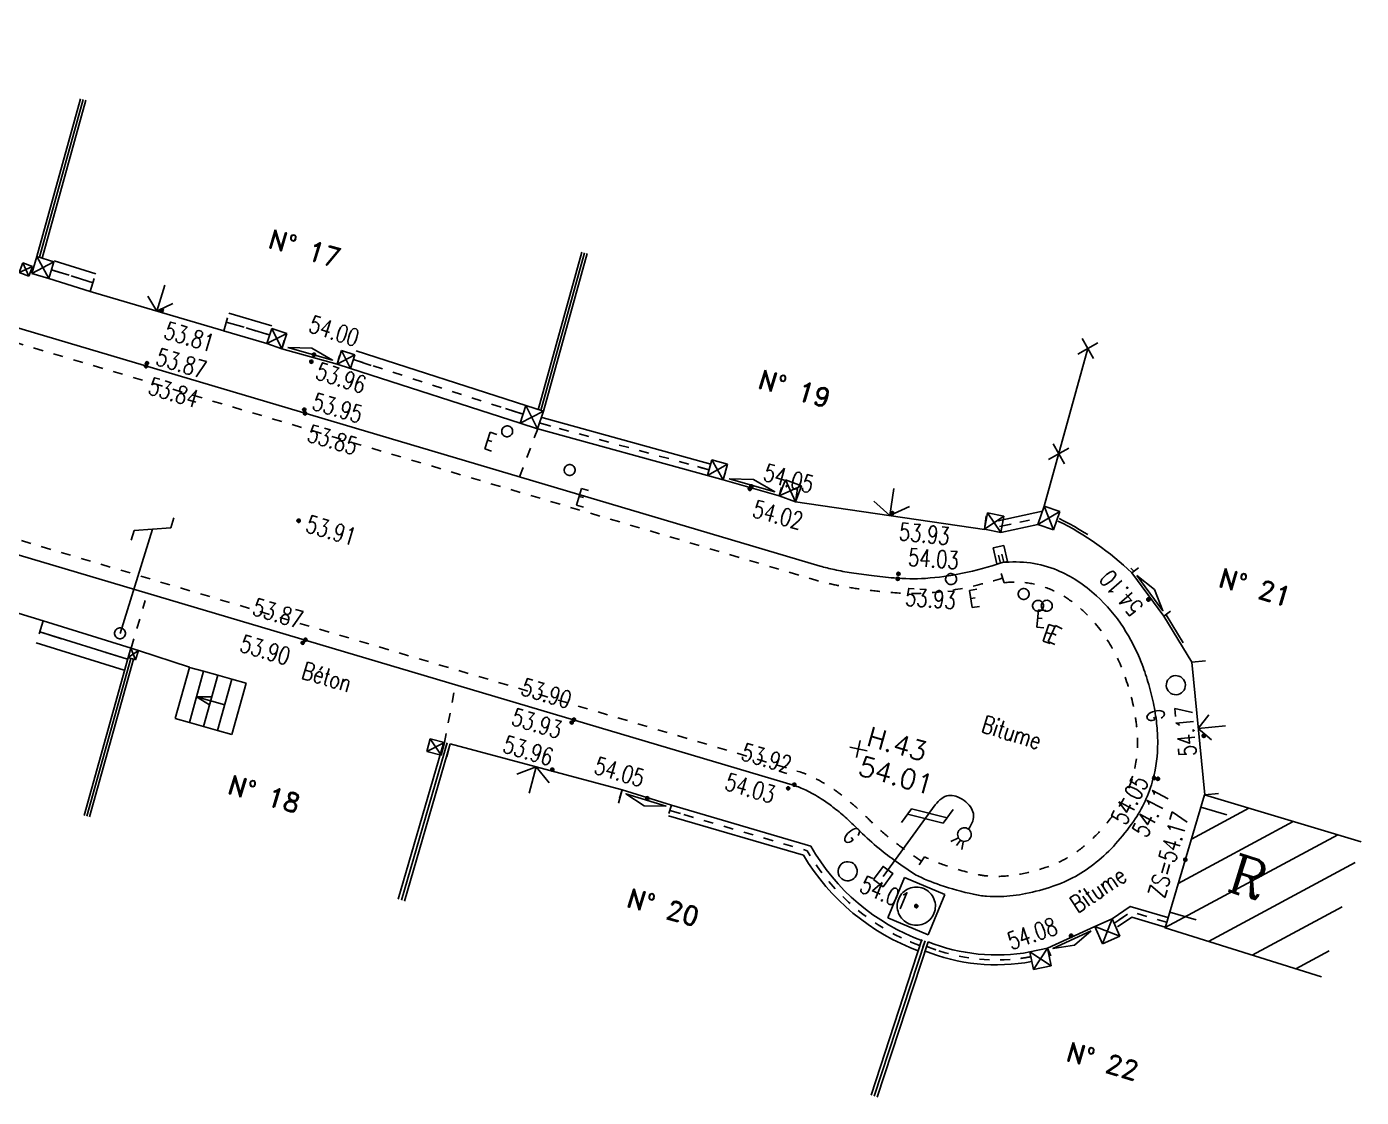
# Model space of a CAD drawing. Extents: x 661720 to 661930, y 6866381 to 6866956.
# Drawn here: x 661905.12 to 661929.56, y 6866690.25 to 6866709.87 of the extents above; entities that cross this region are included whole.
import ezdxf
from ezdxf.enums import TextEntityAlignment as Align

# ---------------------------------------------------------------- set-up
doc = ezdxf.new("R2010")
doc.units = 0
for name, pattern in [('CONTINU', [0]), ('JSI_007', [0.8, 0.3, -0.5]), ('JSI_TCO', [1, 0.5, 0.5]), ('JSI_TCO2', [1, 0.5, 0.5]), ('JSI_TIC', [0.2, 0.08, 0.01, -0.1, 0.01])]:
    doc.linetypes.add(name, pattern=pattern)
doc.layers.get('0').update_dxf_attribs({"linetype": 'CONTINUOUS'})
for name, color, linetype in [('ALTI', 140, 'CONTINUOUS'), ('BATI', 6, 'CONTINUOUS'), ('BORDURE', 7, 'CONTINU'), ('GENIE_CIVIL', 7, 'CONTINUOUS'), ('HACHURE', 7, 'CONTINUOUS'), ('LIMITE', 7, 'CONTINUOUS'), ('NUMEROS', 1, 'CONTINUOUS'), ('OBJASS', 22, 'CONTINUOUS'), ('OBJEAU', 4, 'CONTINUOUS'), ('OBJEDF', 240, 'CONTINUOUS'), ('OBJGAZ', 30, 'CONTINUOUS'), ('OBJTELECOM', 3, 'CONTINUOUS'), ('POINTS-POLYGO', 7, 'CONTINUOUS'), ('POLYGO', 240, 'CONTINUOUS'), ('TEXTE', 7, 'CONTINUOUS'), ('VOIRIE', 7, 'CONTINUOUS'), ('Z', 4, 'CONTINUOUS')]:
    doc.layers.add(name, color=color, linetype=linetype)
doc.styles.add('36-2', font='romans.shx', dxfattribs={"height": 0.36})
doc.styles.add('5-2', font='romand.shx', dxfattribs={"height": 0.35})
doc.styles.add('7-2', font='romanc.shx', dxfattribs={"height": 0.7})
doc.styles.add('ROMANS', font='romans.shx', dxfattribs={"width": 0.95, "oblique": 13.5, "height": 5})
doc.styles.get("Standard").update_dxf_attribs({"font": 'romans.shx'})
doc.linetypes.add('JSI_MUD', pattern='A,0.0001,[130,jsi_form.shx,S=0.5,R=0,X=0.875,Y=0],-0.75', length=0.7501)
doc.linetypes.add('JSI_MUG', pattern='A,0.0001,[130,jsi_form.shx,S=0.5,R=0,X=-0.125,Y=0],-0.75', length=0.7501)
doc.linetypes.add('JSI_MUR', pattern='A,1e-06,-0.5,[130,jsi_form.shx,S=0.7,R=315,X=0.05,Y=0],-0.5', length=1.000001)

# ---------------------------------------------------------------- blocks, each defined once
blk = doc.blocks.new('$Y_001')
at = {"color": 0, "linetype": 'BYBLOCK', "flags": 128}
for points in [[(-0.5, 0), (0.5, 0)], [(0, -0.5), (0, 0.5)]]:
    blk.add_lwpolyline(points, dxfattribs=at)
blk = doc.blocks.new('TCPOINT')
at = {"color": 0}
blk.add_point((0, 0), dxfattribs=at)
at = {"layer": 'NUMEROS', "style": '36-2'}
blk.add_attdef('MAT', (0.1, 0.1), '', height=0.36, dxfattribs=at)
at = {"layer": 'Z', "style": 'ROMANS'}
blk.add_attdef('ALT', text='', height=0.36, dxfattribs=at).set_placement((0.1, -0.1), align=Align.TOP_LEFT)
blk = doc.blocks.new('$B_200')
at = {"color": 0, "linetype": 'BYBLOCK', "flags": 128}
for points in [[(0, -0.5, -0.414214), (-0.5, 0, -0.414214), (0, 0.5)], [(0, -0.5, 0.414214), (0.5, 0, 0.414214), (0, 0.5)]]:
    blk.add_lwpolyline(points, format="xyb", dxfattribs=at)
blk = doc.blocks.new('$B_136')
at = {"color": 0, "linetype": 'BYBLOCK', "flags": 128}
for points in [[(-0.156, 0.844), (-0.156, 0.938), (0.156, 1.062), (0.156, 1.156)], [(0, 0), (0, 1)]]:
    blk.add_lwpolyline(points, dxfattribs=at)
blk = doc.blocks.new('$B_134')
at = {"color": 0, "linetype": 'BYBLOCK', "flags": 128}
for points in [[(0, 0), (0, 0.812, -0.08), (0.012, 0.895, -0.117647), (0.047, 0.953, -0.117647), (0.105, 0.988, -0.08), (0.188, 1, -0.08), (0.27, 0.988, -0.117647), (0.328, 0.953, -0.117647), (0.363, 0.895, -0.08), (0.375, 0.812)], [(0.375, 0.688, -0.414214), (0.312, 0.75, -0.414214), (0.375, 0.812)], [(0.375, 0.688, 0.414214), (0.438, 0.75, 0.414214), (0.375, 0.812)]]:
    blk.add_lwpolyline(points, format="xyb", dxfattribs=at)
for points in [[(0.156, 0.719), (0.156, 0.875)], [(-0.156, 0.656), (0.156, 0.781)], [(-0.156, 0.594), (0.156, 0.719)], [(-0.156, 0.5), (-0.156, 0.656)], [(0.344, 0.688), (0.312, 0.625)], [(0.375, 0.688), (0.375, 0.625)], [(0.406, 0.688), (0.438, 0.625)]]:
    blk.add_lwpolyline(points, dxfattribs=at)
blk.add_lwpolyline([(-0.055, -0.075), (0.055, -0.075), (0.055, 0.075), (-0.055, 0.075)], close=True)
blk = doc.blocks.new('$B_021')
at = {"color": 0, "linetype": 'BYBLOCK', "flags": 128}
for points in [[(0, 0), (0, 1)], [(0, 1), (1, 1)], [(1, 0), (1, 1)], [(0, 0), (1, 0)], [(0.344, 0), (0.344, 0.5)], [(0.656, 0), (0.656, 0.5)]]:
    blk.add_lwpolyline(points, dxfattribs=at)
blk = doc.blocks.new('$B_020')
at = {"color": 0, "linetype": 'BYBLOCK', "flags": 128}
for points in [[(0, 0), (0, 1)], [(0, 1), (1, 1)], [(1, 0), (1, 1)], [(0, 0), (1, 0)]]:
    blk.add_lwpolyline(points, dxfattribs=at)
for points in [[(0.5, 0.0625, -0.4142136), (0.0625, 0.5, -0.4142136), (0.5, 0.9375)], [(0.5, 0.0625, 0.4142136), (0.9375, 0.5, 0.4142136), (0.5, 0.9375)]]:
    blk.add_lwpolyline(points, format="xyb", dxfattribs=at)
blk = doc.blocks.new('$B_030')
at = {"color": 0, "linetype": 'BYBLOCK', "flags": 128}
for points in [[(0, 0), (0, 1)], [(0, 1), (1, 1)], [(0, 1), (1, 0)], [(0, 0), (1, 1)], [(1, 0), (1, 1)], [(0, 0), (1, 0)]]:
    blk.add_lwpolyline(points, dxfattribs=at)
blk = doc.blocks.new('$B_028')
at = {"color": 0, "linetype": 'BYBLOCK', "flags": 128}
for points in [[(0, 0.5), (0, -0.5), (0.0938, -0.0625)], [(-0.5, -0.5), (-0.5, 0)], [(0.5, 0), (0.5, -0.5)], [(-0.0937, -0.0625), (0, -0.5)], [(-0.5, -0.5), (0.5, -0.5)]]:
    blk.add_lwpolyline(points, dxfattribs=at)
blk = doc.blocks.new('$B_027')
at = {"color": 0, "linetype": 'BYBLOCK', "flags": 128}
for points in [[(-0.5, -0.5), (0.5, -0.5), (0.5, -0.188)], [(-0.5, -0.5), (-0.5, -0.188)]]:
    blk.add_lwpolyline(points, dxfattribs=at)
blk.add_lwpolyline([(-0.406, -0.406), (0.406, -0.406), (0, -0.188)], close=True, dxfattribs=at)
blk = doc.blocks.new('$B_170')
at = {"color": 0, "linetype": 'BYBLOCK', "flags": 128}
for points in [[(-0.5, 0), (-0.5, 1)], [(0.5, 0), (0.5, 1)]]:
    blk.add_lwpolyline(points, dxfattribs=at)
blk = doc.blocks.new('$B_210')
at = {"linetype": 'CONTINUOUS'}
blk.add_hatch(color=0, dxfattribs=at).paths.add_polyline_path([(0, -0.5, -1), (0, 0.5, -1)])
at = {"color": 0, "linetype": 'BYBLOCK', "flags": 128}
blk.add_lwpolyline([(0, -0.5, -1), (0, 0.5, -1)], format="xyb", close=True, dxfattribs=at)
blk = doc.blocks.new('$B_001')
at = {"color": 0, "linetype": 'BYBLOCK', "flags": 128}
for points in [[(0, 0), (0, 1)], [(0, 1), (1, 1)], [(1, 0), (1, 1)], [(0, 0), (1, 0)]]:
    blk.add_lwpolyline(points, dxfattribs=at)
blk = doc.blocks.new('$B_216')
at = {"color": 0, "linetype": 'BYBLOCK', "flags": 128}
for points in [[(-0.5, 0), (0, 0.5)], [(0, -0.5), (0, 0.5), (0.5, 0)]]:
    blk.add_lwpolyline(points, dxfattribs=at)
blk = doc.blocks.new('GEOCROIX')
at = {"color": 0, "linetype": 'BYBLOCK'}
for p, q in [((-0.5, 0.5), (0.5, -0.5)), ((-0.5, -0.5), (0.5, 0.5))]:
    blk.add_line(p, q, dxfattribs=at)

msp = doc.modelspace()

# ---------------------------------------------------------------- hatches: boundary and pattern name
at = {"layer": 'HACHURE', "linetype": 'CONTINUOUS', "ltscale": 2}
h = msp.add_hatch(dxfattribs=at)
h.set_pattern_fill('_USER', color=256, scale=0.6, angle=28.3005, style=0, pattern_type=0)
h.set_pattern_definition([(28.3005, (661958.265, 6866695.073), (-0.284457, 0.528284), [])])
h.paths.add_polyline_path([(661929.565, 6866694.93), (661928.835, 6866692.456), (661925.972, 6866693.353), (661926.691, 6866695.792)])

# ---------------------------------------------------------------- linework, layer by layer
at = {"layer": 'BATI', "linetype": 'JSI_TCO2', "ltscale": 2, "elevation": 57.333, "flags": 128}
msp.add_lwpolyline([(661929.565, 6866694.93), (661926.691, 6866695.792), (661925.972, 6866693.353), (661928.835, 6866692.456)], dxfattribs=at)
at = {"layer": 'BORDURE', "linetype": 'JSI_TCO', "ltscale": 2, "elevation": 57.333, "flags": 128}
for points in [[(661886.38, 6866709.868), (661919.651, 6866699.984, 0.018795), (661919.912, 6866699.918, 0.013397), (661920.225, 6866699.86, 0.009978), (661920.59, 6866699.809, 0.007697), (661921.008, 6866699.766, 0.037458), (661921.58, 6866699.759, 0.035403), (661922.258, 6866699.851, 0.029348), (661922.984, 6866700.047)], [(661921.399, 6866694.327, -0.012295), (661921.042, 6866694.571, -0.014929), (661920.731, 6866694.81, -0.025553), (661920.386, 6866695.121, 0.013284), (661920.14, 6866695.356, 0.01713), (661919.912, 6866695.549, 0.021856), (661919.703, 6866695.699, 0.025512), (661919.425, 6866695.861, 0.019099), (661919.306, 6866695.916, 0.025949), (661919.201, 6866695.955), (661901.15, 6866701.318)], [(661922.984, 6866700.047, -0.061479), (661923.504, 6866700.041, -0.063899), (661923.996, 6866699.907, -0.046619), (661924.363, 6866699.713, -0.040834), (661924.712, 6866699.441, -0.063096), (661925.206, 6866698.857, -0.050083), (661925.533, 6866698.222, -0.022058), (661925.657, 6866697.862, -0.019971), (661925.756, 6866697.474, -0.02527), (661925.816, 6866697.101, -0.028218), (661925.835, 6866696.744, -0.063953), (661925.749, 6866696.077, -0.087663), (661925.391, 6866695.306, -0.03244), (661925.064, 6866694.892, -0.038031), (661924.711, 6866694.557, -0.04358), (661924.327, 6866694.296, -0.04669), (661923.917, 6866694.116, -0.031924), (661923.415, 6866693.981, -0.040514), (661922.956, 6866693.928, -0.029101), (661922.7, 6866693.934, -0.032458), (661922.461, 6866693.97, -0.029907), (661921.852, 6866694.138, -0.033274), (661921.399, 6866694.327)]]:
    msp.add_lwpolyline(points, format="xyb", dxfattribs=at)
at = {"layer": 'GENIE_CIVIL', "linetype": 'JSI_TCO', "ltscale": 2, "elevation": 57.333, "flags": 128}
msp.add_lwpolyline([(661908.103, 6866698.133), (661907.165, 6866698.435)], dxfattribs=at)
at = {"layer": 'LIMITE', "linetype": 'JSI_MUG', "ltscale": 0.34}
for p, q in [((661905.571, 6866705.413, 111.245), (661905.896, 6866705.312, 111.2)), ((661908.774, 6866704.456, 111.17), (661909.1, 6866704.359, 111.218)), ((661911.103, 6866703.767, 111.307), (661911.427, 6866703.662, 111.305))]:
    msp.add_line(p, q, dxfattribs=at)
at = {"layer": 'LIMITE', "linetype": 'JSI_MUD', "ltscale": 0.34}
for p, q in [((661906.008, 6866705.277, 111.185), (661906.333, 6866705.175, 111.141)), ((661909.236, 6866704.319, 111.238), (661909.562, 6866704.223, 111.285)), ((661913.886, 6866702.871, 111.294), (661914.21, 6866702.767, 111.292))]:
    msp.add_line(p, q, dxfattribs=at)
at = {"layer": 'LIMITE', "linetype": 'JSI_MUG', "ltscale": 0.22}
for p, q in [((661914.507, 6866702.606, 111.296), (661914.719, 6866702.547, 111.299)), ((661922.937, 6866700.706, 111.387), (661923.152, 6866700.753, 111.389))]:
    msp.add_line(p, q, dxfattribs=at)
at = {"layer": 'LIMITE', "linetype": 'JSI_MUD', "ltscale": 0.22}
msp.add_line((661917.406, 6866701.806, 111.336), (661917.619, 6866701.748, 111.339), dxfattribs=at)
at = {"layer": 'LIMITE', "linetype": 'JSI_MUD', "ltscale": 0.42}
msp.add_line((661905.757, 6866698.653, 111.201), (661905.356, 6866698.778, 111.196), dxfattribs=at)
at = {"layer": 'LIMITE', "linetype": 'JSI_TCO', "ltscale": 2}
msp.add_line((661906.904, 6866698.076, 111.218), (661905.294, 6866698.578, 111.196), dxfattribs=at)
at = {"layer": 'LIMITE', "linetype": 'JSI_MUG', "ltscale": 0.42}
msp.add_line((661906.967, 6866698.277, 111.218), (661906.566, 6866698.402, 111.212), dxfattribs=at)
at = {"layer": 'LIMITE', "linetype": 'JSI_MUD', "ltscale": 0.2}
msp.add_line((661917.092, 6866695.449, 111.4), (661916.901, 6866695.505, 111.4), dxfattribs=at)
at = {"layer": 'LIMITE', "elevation": 57.333, "flags": 128}
for points in [[(661905.303, 6866705.655), (661906.105, 6866708.546)], [(661905.4, 6866705.628), (661906.202, 6866708.519)], [(661914.486, 6866702.847), (661915.288, 6866705.737)], [(661914.583, 6866702.82), (661915.385, 6866705.711)], [(661923.755, 6866701.079), (661924.557, 6866703.97)], [(661906.173, 6866695.415), (661906.975, 6866698.306)], [(661906.27, 6866695.388), (661907.072, 6866698.279)]]:
    msp.add_lwpolyline(points, dxfattribs=at)
at = {"layer": 'LIMITE', "linetype": 'JSI_MUR', "ltscale": 0.1, "elevation": 57.333, "flags": 128}
for points in [[(661905.351, 6866705.642), (661906.153, 6866708.533)], [(661914.534, 6866702.833), (661915.336, 6866705.724)], [(661906.222, 6866695.401), (661907.024, 6866698.292)]]:
    msp.add_lwpolyline(points, dxfattribs=at)
at = {"layer": 'LIMITE', "linetype": 'JSI_TCO', "ltscale": 2, "elevation": 57.333, "flags": 128}
for points in [[(661905.622, 6866705.575), (661906.383, 6866705.338)], [(661905.521, 6866705.251), (661906.282, 6866705.013)], [(661908.823, 6866704.619), (661909.61, 6866704.386)], [(661908.726, 6866704.293), (661909.514, 6866704.06)], [(661911.155, 6866703.928), (661914.262, 6866702.929)], [(661911.051, 6866703.605), (661914.157, 6866702.605)], [(661914.536, 6866702.712), (661917.648, 6866701.854)], [(661914.478, 6866702.5), (661917.589, 6866701.642)], [(661922.914, 6866700.813), (661923.725, 6866700.991)], [(661922.961, 6866700.598), (661923.641, 6866700.748)], [(661907.029, 6866698.477), (661905.419, 6866698.979)], [(661911.925, 6866693.879), (661912.762, 6866696.76)], [(661912.04, 6866693.846), (661912.877, 6866696.726)], [(661926.023, 6866693.542), (661925.331, 6866693.747), (661924.999, 6866693.519)], [(661925.972, 6866693.369), (661925.362, 6866693.55), (661925.101, 6866693.371)], [(661920.585, 6866690.286), (661921.516, 6866693.138)], [(661920.699, 6866690.249), (661921.63, 6866693.101)]]:
    msp.add_lwpolyline(points, dxfattribs=at)
at = {"layer": 'LIMITE', "linetype": 'JSI_TIC', "ltscale": 2, "elevation": 57.333, "flags": 128}
for points in [[(661905.571, 6866705.413), (661906.333, 6866705.175)], [(661908.774, 6866704.456), (661909.562, 6866704.223)], [(661911.103, 6866703.767), (661914.21, 6866702.767)], [(661914.507, 6866702.606), (661917.619, 6866701.748)], [(661922.937, 6866700.706), (661923.683, 6866700.869)], [(661925.998, 6866693.456), (661925.347, 6866693.648), (661925.05, 6866693.445)]]:
    msp.add_lwpolyline(points, dxfattribs=at)
at = {"layer": 'LIMITE', "linetype": 'CONTINUOUS', "ltscale": 2, "elevation": 57.333, "flags": 128}
msp.add_lwpolyline([(661924.009, 6866700.809, -0.077854), (661925.359, 6866699.86)], format="xyb", dxfattribs=at)
at = {"layer": 'LIMITE', "linetype": 'JSI_007', "ltscale": 2, "elevation": 57.333, "flags": 128}
msp.add_lwpolyline([(661924.031, 6866700.854, -0.077946), (661925.393, 6866699.896)], format="xyb", dxfattribs=at)
msp.add_lwpolyline([(661925.99, 6866699.089), (661926.503, 6866698.247)], dxfattribs=at)
at = {"layer": 'LIMITE', "linetype": 'CONTINUOUS', "ltscale": 2, "elevation": 57.333, "flags": 128}
msp.add_lwpolyline([(661925.947, 6866699.063), (661926.46, 6866698.221)], dxfattribs=at)
at = {"layer": 'LIMITE', "linetype": 'JSI_MUR', "ltscale": 0.42, "elevation": 57.333, "flags": 128}
msp.add_lwpolyline([(661906.967, 6866698.277), (661905.356, 6866698.778)], dxfattribs=at)
at = {"layer": 'LIMITE', "linetype": 'JSI_MUR', "ltscale": 0.12, "elevation": 57.333, "flags": 128}
for points in [[(661911.982, 6866693.862), (661912.82, 6866696.743)], [(661920.642, 6866690.268), (661921.573, 6866693.119)]]:
    msp.add_lwpolyline(points, dxfattribs=at)
at = {"layer": 'LIMITE', "linetype": 'JSI_MUD', "ltscale": 0.12, "elevation": 57.333, "flags": 128}
for points in [[(661912.786, 6866696.628), (661912.82, 6866696.743)], [(661921.536, 6866693.005), (661921.573, 6866693.119)]]:
    msp.add_lwpolyline(points, dxfattribs=at)
at = {"layer": 'LIMITE', "linetype": 'JSI_TIC', "ltscale": 2, "elevation": 57.333, "flags": 128}
for points in [[(661921.493, 6866693.023, -0.174048), (661919.413, 6866694.768), (661916.901, 6866695.505)], [(661923.508, 6866692.824, -0.142737), (661921.597, 6866693.017)]]:
    msp.add_lwpolyline(points, format="xyb", dxfattribs=at)
at = {"layer": 'LIMITE', "linetype": 'JSI_TCO', "ltscale": 2, "elevation": 57.333, "flags": 128}
for points in [[(661921.528, 6866693.117, -0.17666), (661919.479, 6866694.853), (661916.929, 6866695.601)], [(661921.459, 6866692.93, -0.171614), (661919.347, 6866694.684), (661916.872, 6866695.409)], [(661923.492, 6866692.913, -0.142803), (661921.63, 6866693.101)], [(661923.525, 6866692.736, -0.142865), (661921.563, 6866692.934)]]:
    msp.add_lwpolyline(points, format="xyb", dxfattribs=at)
at = {"layer": 'LIMITE', "linetype": 'JSI_MUD', "ltscale": 0.18, "elevation": 57.333, "flags": 128}
msp.add_lwpolyline([(661925.199, 6866693.547), (661925.05, 6866693.445)], dxfattribs=at)
at = {"layer": 'LIMITE', "linetype": 'JSI_MUG', "ltscale": 0.18, "elevation": 57.333, "flags": 128}
msp.add_lwpolyline([(661925.998, 6866693.456), (661925.825, 6866693.507)], dxfattribs=at)
at = {"layer": 'LIMITE', "linetype": 'JSI_MUG', "ltscale": 0.2}
msp.add_open_spline([(661921.493, 6866693.023, 111.371), (661921.445, 6866693.041, 111.372), (661921.35, 6866693.079, 111.375), (661921.303, 6866693.099, 111.377)], degree=2, dxfattribs=at)
at = {"layer": 'LIMITE', "linetype": 'JSI_MUD', "ltscale": 0.18}
msp.add_open_spline([(661921.77, 6866692.953, 111.374), (661921.726, 6866692.968, 111.374), (661921.639, 6866693, 111.375), (661921.597, 6866693.017, 111.375)], degree=2, dxfattribs=at)
at = {"layer": 'LIMITE', "linetype": 'JSI_MUG', "ltscale": 0.18}
msp.add_open_spline([(661923.508, 6866692.824, 111.363), (661923.463, 6866692.816, 111.363), (661923.372, 6866692.801, 111.364), (661923.326, 6866692.795, 111.364)], degree=2, dxfattribs=at)
at = {"layer": 'VOIRIE', "linetype": 'JSI_TIC', "ltscale": 2, "elevation": 57.333, "flags": 128}
for points in [[(661886.303, 6866709.609), (661919.574, 6866699.725, 0.018519), (661919.848, 6866699.656, 0.013407), (661920.174, 6866699.594, 0.010101), (661920.553, 6866699.541, 0.00786), (661920.984, 6866699.497, 0.037446), (661921.596, 6866699.489, 0.035252), (661922.309, 6866699.586, 0.026604), (661922.996, 6866699.766, 0.026604)], [(661921.511, 6866694.576, -0.01099), (661921.202, 6866694.789, -0.014937), (661920.902, 6866695.019, -0.025361), (661920.577, 6866695.311, 0.013413), (661920.319, 6866695.557, 0.017094), (661920.078, 6866695.761, 0.021847), (661919.849, 6866695.926, 0.026711), (661919.539, 6866696.106, 0.019085), (661919.402, 6866696.169, 0.024831), (661919.278, 6866696.213), (661901.226, 6866701.577)], [(661923.024, 6866699.679, -0.061488), (661923.453, 6866699.674, -0.063755), (661923.855, 6866699.565, -0.047111), (661924.164, 6866699.401, -0.040282), (661924.462, 6866699.168, -0.063059), (661924.897, 6866698.655, -0.050425), (661925.191, 6866698.08, -0.041576), (661925.394, 6866697.397, -0.024768), (661925.447, 6866697.067, -0.027962), (661925.465, 6866696.753, -0.064617), (661925.392, 6866696.172, -0.087825), (661925.087, 6866695.517, -0.032154), (661924.793, 6866695.144, -0.038393), (661924.478, 6866694.844, -0.043287), (661924.149, 6866694.621, -0.046954), (661923.801, 6866694.467, -0.031414), (661923.35, 6866694.346, -0.041047), (661922.944, 6866694.298, -0.028804), (661922.734, 6866694.303, -0.032936), (661922.539, 6866694.331, -0.029858), (661921.972, 6866694.488, -0.033), (661921.565, 6866694.657)]]:
    msp.add_lwpolyline(points, format="xyb", dxfattribs=at)
for points in [[(661914.478, 6866702.5), (661914.146, 6866701.616)], [(661923.024, 6866699.679), (661922.913, 6866700.023)], [(661907.029, 6866698.477), (661907.289, 6866699.352)], [(661912.945, 6866697.661), (661912.772, 6866696.753)], [(661921.565, 6866694.657), (661921.363, 6866694.35)]]:
    msp.add_lwpolyline(points, dxfattribs=at)

# ---------------------------------------------------------------- block references
at = {"layer": 'ALTI', "linetype": 'CONTINUOUS', "yscale": 0.0600000000834948}
for p, xscale, rotation in [((661907.592, 6866704.669, 57.333), 0.0600000001010913, 343.4547493692376), ((661907.319, 6866703.701, 57.333), 0.0600000001010913, 343.4547493692376), ((661910.333, 6866703.728, 57.333), 0.0599999999061942, 342.1589703858114), ((661910.381, 6866703.857, 57.333), 0.0599999999061942, 342.1589703858114), ((661907.303, 6866703.648, 57.333), 0.0600000001010913, 343.4547493692376), ((661910.201, 6866702.849, 57.333), 0.0600000001010913, 343.4547493692376), ((661910.216, 6866702.781, 57.333), 0.0600000001010913, 343.4547493692376), ((661918.363, 6866701.396, 57.333), 0.0600000000633196, 344.5808012694409), ((661918.392, 6866701.446, 57.333), 0.0600000000633196, 344.5808012694409), ((661910.098, 6866700.814, 57.333), 0.06000000014959, 343.454861642091), ((661920.973, 6866700.954, 57.333), 0.0600000000389166, 354.3633030547492), ((661921.085, 6866699.842, 57.333), 0.060000000041598, 356.0787553717321), ((661921.074, 6866699.75, 57.333), 0.0600000000828885, 356.0042361385196), ((661925.666, 6866699.37, 57.333), 0.0599999999026329, 301.3464118284105), ((661910.175, 6866698.577, 57.333), 0.0599999999472668, 163.4528687440929), ((661910.226, 6866698.634, 57.333), 0.0599999999472668, 163.4528687440929), ((661915.102, 6866697.117, 57.333), 0.0599999999472668, 163.4528687440929), ((661915.144, 6866697.168, 57.333), 0.0599999999472668, 163.4528687440929), ((661926.679, 6866696.871, 57.333), 0.0600000002595925, 271.6912514545796), ((661914.745, 6866696.252, 57.333), 0.0599999999472668, 163.4528687440929), ((661919.067, 6866695.912, 57.333), 0.0599999999472668, 163.4528687440929), ((661919.179, 6866695.978, 57.333), 0.0599999999472668, 163.4528687440929), ((661925.77, 6866696.098, 57.333), 0.0600000000318311, 255.7511022721443), ((661925.839, 6866696.084, 57.333), 0.0599999996230045, 255.8304686731416), ((661916.485, 6866695.731, 57.333), 0.060000000048511, 163.6579486579735), ((661921.414, 6866693.752, 57.333), 0.0600000000651106, 157.3277817542013), ((661924.25, 6866693.208, 57.333), 0.0600000001531985, 214.4339589789499)]:
    msp.add_blockref('$B_210', p, dxfattribs=dict(at, xscale=xscale, rotation=rotation))
at = {"layer": 'BATI', "linetype": 'CONTINUOUS'}
for name, p, xscale, yscale, rotation in [('$B_001', (661908.098, 6866697.116, 57.333), 0.9750045182872551, 0.2684000002551197, 74.45505974913827), ('$B_001', (661908.357, 6866697.044, 57.333), 0.9750045183184537, 0.2684000002551197, 74.4550597425474), ('$B_001', (661908.616, 6866696.972, 57.333), 0.9750045182872551, 0.2684000002551197, 74.45505974913827), ('$B_001', (661908.874, 6866696.9, 57.333), 0.9750045183184537, 0.2684000002551197, 74.4550597425474), ('$B_216', (661908.488, 6866697.514, 57.333), 0.1499999995852654, 0.5369000001396851, 74.45505991218907), ('$B_170', (661926.341, 6866694.604, 57.333), 2.002699999639626, 0.5000000000742785, 253.5609936207715), ('$B_210', (661926.341, 6866694.604, 57.333), 0.0600000004402269, 0.0600000000834948, 253.5609937059377)]:
    msp.add_blockref(name, p, dxfattribs=dict(at, xscale=xscale, yscale=yscale, rotation=rotation))
at = {"layer": 'LIMITE', "linetype": 'CONTINUOUS'}
for name, p, xscale, yscale, rotation in [('$B_030', (661904.981, 6866705.363, 57.333), 0.1894281921114508, 0.1893999998506999, 339.5151851208143), ('$B_030', (661905.21, 6866705.344, 57.333), 0.32478000245495, 0.3247999997189926, 343.2658165905715), ('$B_028', (661907.575, 6866704.893, 57.333), 2.547804988566388, 0.5000000000742785, 343.5837625388712), ('$B_030', (661909.514, 6866704.06, 57.333), 0.2933443367035433, 0.2933000001173738, 341.5904984668153), ('$B_027', (661910.365, 6866704.067, 57.333), 1.050649475239634, 0.5000000000742785, 344.4245523618295), ('$B_030', (661910.804, 6866703.685, 57.333), 0.2595953774726173, 0.2596000002922037, 342.0332742937859), ('$B_030', (661914.157, 6866702.605, 57.333), 0.3368420549561567, 0.336799999922145, 341.8209503945716), ('$B_030', (661917.589, 6866701.642, 57.333), 0.2967758919664105, 0.2968000001762601, 344.6211250428913), ('$B_027', (661918.458, 6866701.658, 57.333), 1.068985804335718, 0.5000000000742785, 344.1787600818811), ('$B_030', (661918.904, 6866701.271, 57.333), 0.3157629014976239, 0.3157999995668727, 339.4025367898959), ('$B_028', (661920.966, 6866701.156, 57.333), 3.496743858269277, 0.5000000000742785, 351.7199999331854), ('$B_030', (661923.641, 6866700.748, 57.333), 0.3016812888398566, 0.3500000003311864, 341.0840158744474), ('$B_030', (661922.66, 6866700.657, 57.333), 0.3066748441165003, 0.3066999997853069, 348.9784994481191), ('$B_028', (661903.875, 6866699.188, 57.333), 3.074173154018873, 0.5000000000742785, 163.0269798759014), ('$B_027', (661925.854, 6866699.61, 57.333), 0.9909404270498515, 0.5000000000742785, 306.4420564018722), ('$B_030', (661907.165, 6866698.435, 57.333), 0.1428315441060622, 0.1800000002504844, 162.66987271075), ('$B_028', (661926.828, 6866697.031, 57.333), 2.438696497981724, 0.5000000000742785, 275.5942544666684), ('$B_030', (661912.772, 6866696.753, 57.333), 0.2748913422283276, 0.2400000003339791, 165.6697634911773), ('$B_028', (661914.386, 6866696.063, 57.333), 3.257664514577656, 0.5000000000742785, 164.9908783048755), ('$B_027', (661916.402, 6866695.503, 57.333), 0.9474545952290389, 0.5000000000742785, 162.7154590369142), ('$B_030', (661924.999, 6866693.519, 57.333), 0.3474879707733738, 0.3475000002889851, 203.8196359402965), ('$B_027', (661924.352, 6866692.954, 57.333), 0.952646172452731, 0.5000000000742785, 204.5318614341614), ('$B_030', (661923.815, 6866692.983, 57.333), 0.3304548381801568, 0.3305000000014303, 192.3524343481599)]:
    msp.add_blockref(name, p, dxfattribs=dict(at, xscale=xscale, yscale=yscale, rotation=rotation))
at = {"layer": 'LIMITE', "xscale": 0.3000000004695609, "yscale": 0.3000000004174739, "zscale": 0.2999999999999972, "rotation": 74.49501646944422}
for p in [(661924.557, 6866703.97, 57.333), (661924.022, 6866702.042, 57.333)]:
    msp.add_blockref('GEOCROIX', p, dxfattribs=at)
at = {"layer": 'OBJASS', "linetype": 'CONTINUOUS', "xscale": 0.8000684221327014, "yscale": 0.7999999995604627, "rotation": 157.3265818437087}
msp.add_blockref('$B_020', (661921.937, 6866693.967, 57.333), dxfattribs=at)
at = {"layer": 'OBJEAU', "linetype": 'CONTINUOUS'}
for name, p, xscale, yscale, rotation in [('$B_200', (661913.919, 6866702.452, 57.333), 0.199999999898772, 0.1999999996568045, 342.1589701250258), ('$B_200', (661915.065, 6866701.743, 57.333), 0.1999999999229622, 0.1999999996568045, 343.4547496123317), ('$B_021', (661922.886, 6866700.025, 57.333), 0.1999024761876937, 0.3000000004174739, 12.23430180389144), ('$B_200', (661922.05, 6866699.746, 57.333), 0.200000000078266, 0.1999999996568045, 9.179215553166838), ('$B_200', (661923.381, 6866699.472, 57.333), 0.2000000000011442, 0.1999999996568045, 353.9210070555285), ('$B_200', (661923.644, 6866699.256, 57.333), 0.2000000000219054, 0.1999999996568045, 340.9971519019216), ('$B_200', (661923.803, 6866699.257, 57.333), 0.1999999999399691, 0.1999999996568045, 334.8242058199012)]:
    msp.add_blockref(name, p, dxfattribs=dict(at, xscale=xscale, yscale=yscale, rotation=rotation))
at = {"layer": 'OBJEDF', "linetype": 'CONTINUOUS', "xscale": 1.999999999900379, "yscale": 2.000000000297114, "rotation": 323.8934745268473}
msp.add_blockref('$B_134', (661920.805, 6866694.294, 57.333), dxfattribs=at)
at = {"layer": 'OBJGAZ', "linetype": 'CONTINUOUS', "yscale": 0.3500000003311864}
for p, xscale, rotation in [((661926.167, 6866697.801, 57.333), 0.3500000001683754, 284.3942133276111), ((661920.155, 6866694.392, 57.333), 0.3499999997821488, 131.3505255387293)]:
    msp.add_blockref('$B_200', p, dxfattribs=dict(at, xscale=xscale, rotation=rotation))
at = {"layer": 'OBJTELECOM', "linetype": 'CONTINUOUS'}
for name, xscale, yscale, rotation in [('$B_136', 2.000000000001035, 2.000000000297114, 342.7116960274781), ('$B_200', 0.199999999928188, 0.1999999996568045, 342.7116961048943)]:
    msp.add_blockref(name, (661906.828, 6866698.751, 57.333), dxfattribs=dict(at, xscale=xscale, yscale=yscale, rotation=rotation))
at = {"layer": 'POINTS-POLYGO', "rotation": 344.2641023331667}
msp.add_blockref('TCPOINT', (661920.354, 6866696.631, 57.333), dxfattribs=at).add_auto_attribs({'MAT': 'H.43', 'ALT': '54.01'})
at = {"layer": 'POLYGO', "linetype": 'CONTINUOUS', "xscale": 0.3200000000209822, "yscale": 0.3199999998237941, "zscale": 0.3200000000000003, "rotation": 348.0799646896258}
msp.add_blockref('$Y_001', (661920.354, 6866696.631, 111.34), dxfattribs=at)

# ---------------------------------------------------------------- texts
at = {"layer": 'ALTI', "linetype": 'CONTINUOUS', "width": 0.75}
for s, rotation, p in [('54.00', 342.159, (661910.26, 6866704.281, 57.333)), ('53.87', 343.4547, (661907.462, 6866703.679, 57.333)), ('53.95', 343.4547, (661910.324, 6866702.86, 57.333)), ('54.05', 344.5808, (661918.589, 6866701.558, 57.333)), ('54.03', 356.0788, (661921.256, 6866699.991, 57.333))]:
    msp.add_text(s, height=0.32, rotation=rotation, dxfattribs=at).set_placement(p)
for s, rotation, p in [('53.81', 343.4547, (661907.7, 6866704.47, 57.333)), ('53.96', 342.159, (661910.485, 6866703.726, 57.333)), ('53.84', 343.4547, (661907.411, 6866703.45, 57.333)), ('53.85', 343.4547, (661910.324, 6866702.583, 57.333)), ('54.02', 344.5808, (661918.475, 6866701.199, 57.333)), ('53.93', 354.3633, (661921.117, 6866700.779, 57.333)), ('54.10', 131.073, (661925.35, 6866699.036, 57.333)), ('53.93', 356.0042, (661921.223, 6866699.579, 57.333)), ('54.17', 95.3734, (661926.23, 6866696.482, 57.333))]:
    msp.add_text(s, height=0.32, rotation=rotation, dxfattribs=at).set_placement(p, align=Align.TOP_LEFT)
msp.add_text('53.91', height=0.32, rotation=343.4549, dxfattribs=at).set_placement((661910.251, 6866700.769, 57.333), align=Align.MIDDLE_LEFT)
for s, rotation, p in [('53.87', 343.4529, (661910.118, 6866698.833, 57.333)), ('53.90', 343.4529, (661915.036, 6866697.367, 57.333)), ('53.96', 343.4529, (661914.703, 6866696.316, 57.333)), ('53.92', 343.4529, (661919.071, 6866696.177, 57.333)), ('54.05', 343.6579, (661916.376, 6866695.929, 57.333)), ('54.05', 61.8407, (661925.684, 6866696.031, 57.333)), ('54.08', 19.1371, (661924.028, 6866693.25, 57.333))]:
    msp.add_text(s, height=0.32, rotation=rotation, dxfattribs=at).set_placement(p, align=Align.RIGHT)
for s, rotation, p in [('53.90', 343.4529, (661909.976, 6866698.469, 57.333)), ('53.93', 343.4529, (661914.952, 6866697.123, 57.333)), ('54.03', 343.4529, (661918.861, 6866695.936, 57.333)), ('54.11', 61.8407, (661925.786, 6866695.954, 57.333))]:
    msp.add_text(s, height=0.32, rotation=rotation, dxfattribs=at).set_placement(p, align=Align.TOP_RIGHT)
msp.add_text('54.01', height=0.32, rotation=337.3278, dxfattribs=at).set_placement((661921.266, 6866693.814, 57.333), align=Align.MIDDLE_RIGHT)
at = {"layer": 'BATI', "linetype": 'CONTINUOUS', "width": 0.75}
msp.add_text('ZS=54.17', height=0.32, rotation=73.561, dxfattribs=at).set_placement((661926.187, 6866694.649, 57.333), align=Align.CENTER)
at = {"layer": 'BATI', "style": '7-2'}
msp.add_text('R', height=0.7, rotation=342.605, dxfattribs=at).set_placement((661927.072, 6866694.055, 57.333))
at = {"layer": 'OBJEAU', "linetype": 'CONTINUOUS', "width": 0.75}
for rotation, p in [(342.159, (661913.566, 6866702.449, 57.333)), (343.4547, (661915.24, 6866701.419, 57.333)), (9.1792, (661922.348, 6866699.531, 57.333)), (353.921, (661923.612, 6866699.186, 57.333)), (340.9972, (661923.805, 6866698.926, 57.333)), (334.8242, (661923.928, 6866698.911, 57.333))]:
    msp.add_text('E', height=0.32, rotation=rotation, dxfattribs=at).set_placement(p, align=Align.TOP_LEFT)
at = {"layer": 'OBJGAZ', "linetype": 'CONTINUOUS', "width": 0.75}
msp.add_text('G', height=0.32, rotation=284.3942, dxfattribs=at).set_placement((661925.926, 6866697.394, 57.333), align=Align.TOP_LEFT)
msp.add_text('G', height=0.32, rotation=311.3505, dxfattribs=at).set_placement((661920.185, 6866694.865, 57.333), align=Align.RIGHT)
at = {"layer": 'TEXTE', "style": '5-2'}
for s, p in [('N° 17', (661910.212, 6866705.805, 57.333)), ('N° 19', (661919.183, 6866703.233, 57.333)), ('N° 21', (661927.62, 6866699.596, 57.333)), ('N° 18', (661909.469, 6866695.805, 57.333)), ('N° 20', (661916.777, 6866693.73, 57.333)), ('N° 22', (661924.826, 6866690.909, 57.333))]:
    msp.add_text(s, height=0.35, rotation=343.5162, dxfattribs=at).set_placement(p, align=Align.MIDDLE_CENTER)
at = {"layer": 'TEXTE', "linetype": 'CONTINUOUS', "width": 0.75}
for s, rotation, p in [('Béton', 343.4529, (661910.616, 6866697.953, 57.333)), ('Bitume', 342.4863, (661923.162, 6866696.935, 57.333)), ('Bitume', 33.8234, (661924.744, 6866694.057, 57.333))]:
    msp.add_text(s, height=0.32, rotation=rotation, dxfattribs=at).set_placement(p, align=Align.MIDDLE_CENTER)

doc.saveas('drawing.dxf')
